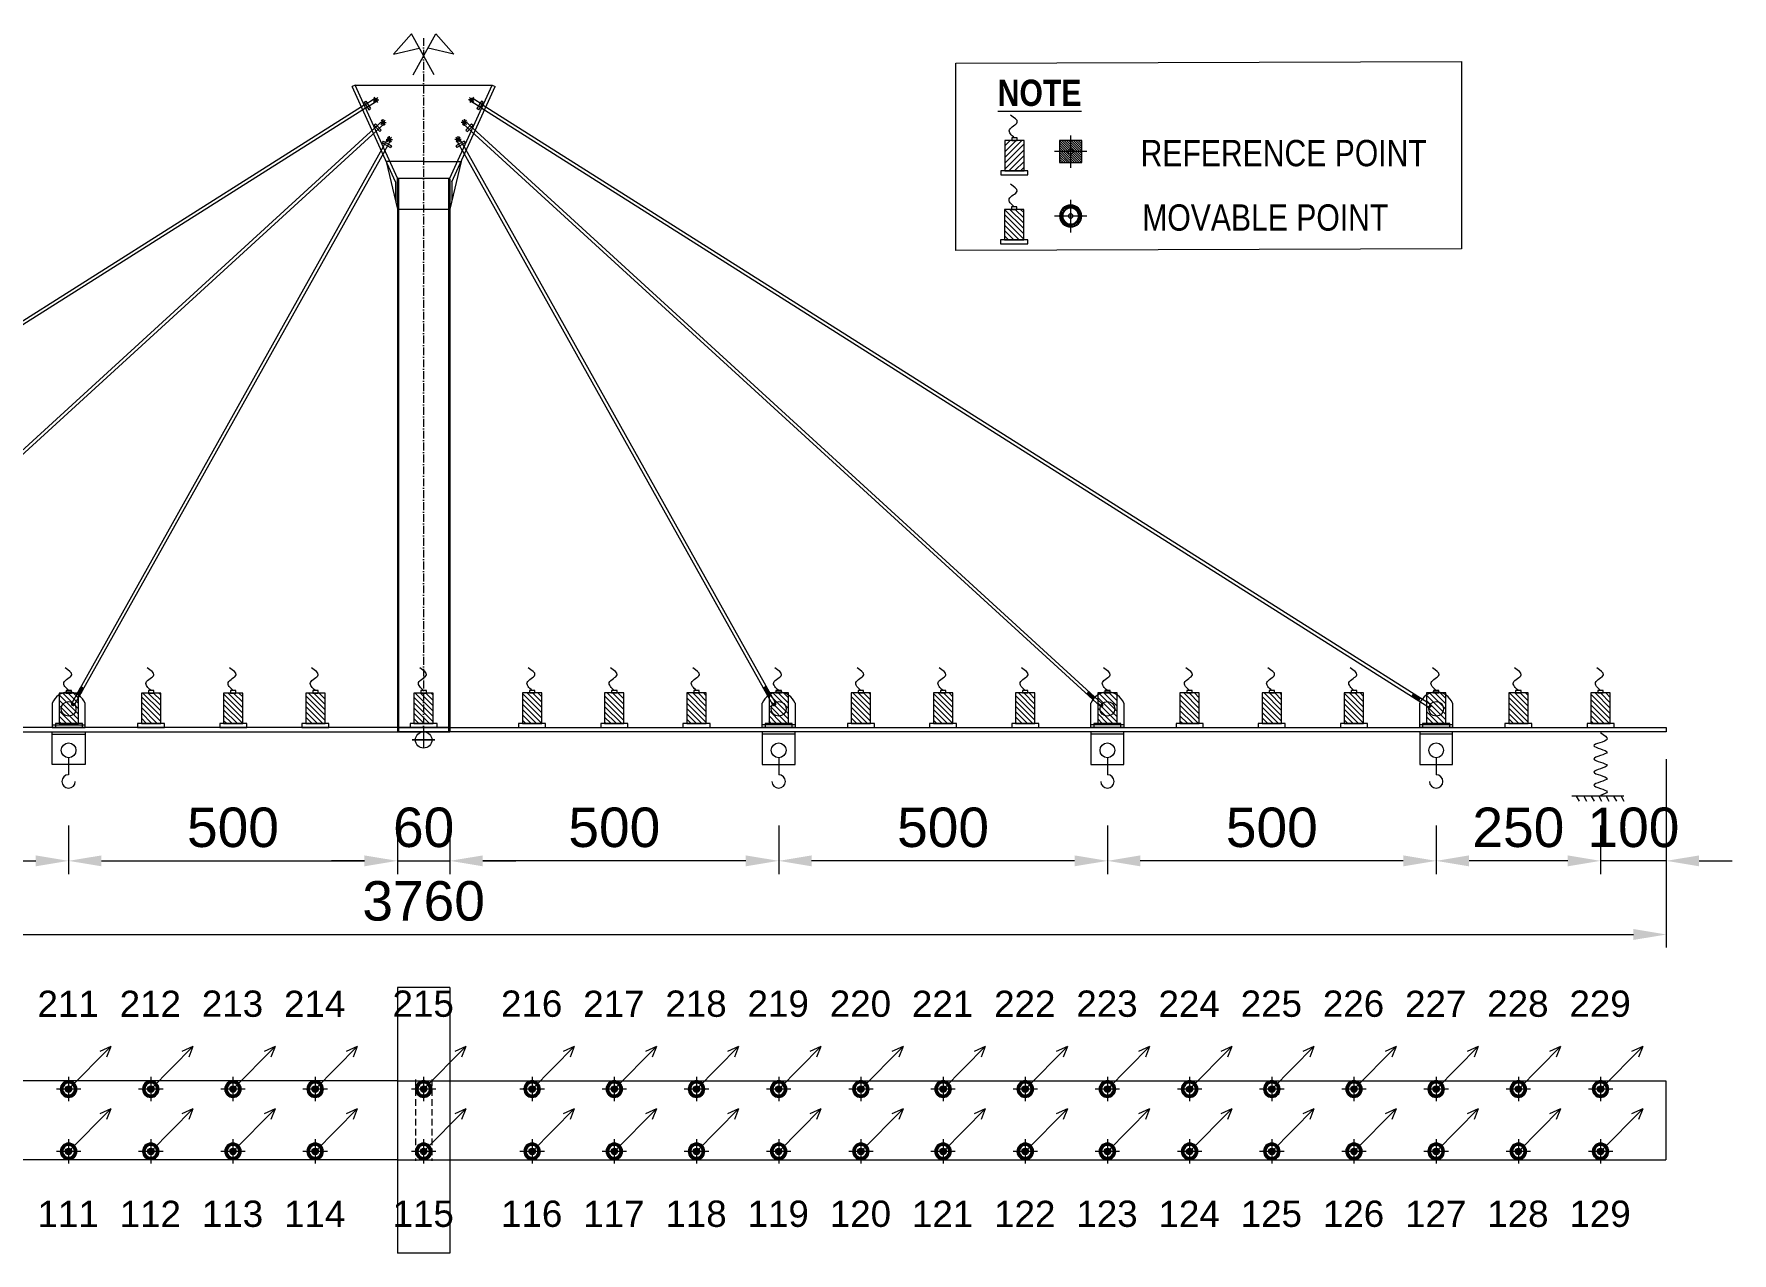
# Model space of a CAD drawing. Header units: millimetres. Extents: x 131443 to 207296, y -79515 to -45344.
# Drawn here: x 199347 to 201930, y -47344 to -45490 of the extents above; entities that cross this region are included whole.
import ezdxf

# ---------------------------------------------------------------- set-up
doc = ezdxf.new("R2010")
doc.units = ezdxf.units.MM
doc.header["$MEASUREMENT"] = 0
doc.linetypes.add('ACAD_ISO10W100', pattern=[18, 12, -3, 0, -3])
doc.linetypes.add('DASHED', pattern=[0.75, 0.5, -0.25])
doc.layers.add('009 - Mat Cat', color=8, linetype='Continuous', lineweight=9)
doc.layers.add('013 - Duong Tim', color=1, linetype='ACAD_ISO10W100', lineweight=13)
doc.styles.add('Narrow H', font='')
doc.styles.add('vnarial', font='')
doc.styles.get('Narrow H').set_extended_font_data('.VnArial NarrowH')
doc.styles.get('vnarial').set_extended_font_data('.VnArial')
doc.dimstyles.new('1-20', dxfattribs={"dimscale": 20, "dimtxt": 40, "dimasz": 2.5, "dimexe": 1, "dimexo": 1, "dimgap": 1, "dimtad": 1, "dimdec": 0, "dimdsep": 46, "dimtxsty": 'vnarial', "dimcen": 2.5, "dimadec": 0, "dimazin": 0, "dimtfac": 1, "dimtdec": 0, "dimtix": 1, "dimtmove": 1, "dimatfit": 3, "dimfxl": 0.18, "dimtolj": 1, "dimtzin": 0, "dimlwd": -1, "dimlwe": -1, "dimarcsym": 1})
pattern_1 = [(45, (50259.29623, 4834.8328), (-0.08838834765, 0.08838834765), [])]

# ---------------------------------------------------------------- blocks, each defined once
blk = doc.blocks.new('sensor2')
at = {"layer": '009 - Mat Cat'}
h = blk.add_hatch(dxfattribs=at)
h.set_pattern_fill('ANSI31', color=5, scale=15)
h.paths.add_polyline_path([(0, 16.8), (0, 12.1, -0.414214), (12.1, 0), (16.8, 0, 0.414214)])
h.paths.add_polyline_path([(0, 12.1), (0, 16.8, 0.414214), (-16.8, 0), (-12.1, 0, -0.414214)])
h.paths.add_polyline_path([(-12.1, 0), (-16.8, 0, 0.414214), (0, -16.8), (0, -12.1, -0.414214)])
h.paths.add_polyline_path([(16.8, 0), (12.1, 0, -0.414214), (0, -12.1), (0, -16.8, 0.414214)])
at = {"layer": '009 - Mat Cat', "color": 5, "linetype": 'Continuous'}
for p, q in [((0, 24.7), (0, -24.8)), ((-24.8, 0), (24.7, 0))]:
    blk.add_line(p, q, dxfattribs=at)
for radius in [16.8, 12.1, 3.38]:
    blk.add_circle((0, 0), radius, dxfattribs=at)
blk = doc.blocks.new('*D192')
at = {"layer": '009 - Mat Cat', "color": 0, "transparency": 16777216}
for p, q in [((199900, -46693.5), (199900, -46767.5)), ((199980, -46693.5), (199980, -46767.5)), ((199850, -46747.5), (199800, -46747.5)), ((199900, -46747.5), (199980, -46747.5)), ((200030, -46747.5), (200080, -46747.5))]:
    blk.add_line(p, q, dxfattribs=at)
for points in [[(199850, -46739.2), (199850, -46755.8), (199900, -46747.5)], [(200030, -46739.2), (200030, -46755.8), (199980, -46747.5)]]:
    blk.add_solid(points, dxfattribs=at)
at = {"layer": 'Defpoints', "color": 0, "transparency": 16777216}
for p in [(199900, -46673.5), (199980, -46673.5), (199980, -46747.5)]:
    blk.add_point(p, dxfattribs=at)
at = {"layer": '009 - Mat Cat', "color": 0, "transparency": 16777216, "insert": (199940, -46696.9), "char_height": 60, "attachment_point": 5, "style": 'vnarial'}
blk.add_mtext('\\A1;60', dxfattribs=at)
blk = doc.blocks.new('*D194')
at = {"layer": '009 - Mat Cat', "color": 0, "transparency": 16777216}
for p, q in [((201730, -46693.5), (201730, -46767.5)), ((201830, -46693.5), (201830, -46767.5)), ((201680, -46747.5), (201630, -46747.5)), ((201830, -46747.5), (201730, -46747.5)), ((201880, -46747.5), (201930, -46747.5))]:
    blk.add_line(p, q, dxfattribs=at)
for points in [[(201680, -46739.2), (201680, -46755.8), (201730, -46747.5)], [(201880, -46739.2), (201880, -46755.8), (201830, -46747.5)]]:
    blk.add_solid(points, dxfattribs=at)
at = {"layer": 'Defpoints', "color": 0, "transparency": 16777216}
for p in [(201730, -46673.5), (201830, -46673.5), (201730, -46747.5)]:
    blk.add_point(p, dxfattribs=at)
at = {"layer": '009 - Mat Cat', "color": 0, "transparency": 16777216, "insert": (201780, -46696.9), "char_height": 60, "attachment_point": 5, "style": 'vnarial'}
blk.add_mtext('\\A1;100', dxfattribs=at)
blk = doc.blocks.new('sensor')
at = {"layer": '009 - Mat Cat'}
h = blk.add_hatch(dxfattribs=at)
h.set_pattern_fill('ANSI31', color=5, scale=50)
h.paths.add_polyline_path([(16, 57), (-16, 57), (-16, 6.5), (16, 6.5)])
at = {"layer": '009 - Mat Cat', "color": 5, "linetype": 'Continuous'}
for p, q in [((-16, 57), (16, 57)), ((-16, 6.5), (-16, 57)), ((-4.5, 61), (4.5, 61)), ((-4.5, 57), (-4.5, 61)), ((4.5, 57), (-4.5, 57)), ((4.5, 61), (4.5, 57)), ((16, 57), (16, 6.5)), ((-22.4, 6.5), (22.4, 6.5)), ((-22.4, 0), (-22.4, 6.5)), ((22.4, 0), (-22.4, 0)), ((16, 6.5), (-16, 6.5)), ((22.4, 6.5), (22.4, 0))]:
    blk.add_line(p, q, dxfattribs=at)
blk.add_spline([(0, 61), (8.3, 74.5), (-4.7, 87), (6.3, 98.5)], degree=3, dxfattribs=at)
blk = doc.blocks.new('*U186')
at = {"layer": '009 - Mat Cat', "color": 251, "true_color": 0x636466, "xscale": -0.9187175770403692, "yscale": 0.9187175770403693, "zscale": 0.9187175770403694, "rotation": 359.9999999999978}
blk.add_blockref('sensor', (0, -45.2), dxfattribs=at)
blk = doc.blocks.new('*U187')
at = {"layer": '009 - Mat Cat', "color": 0, "linetype": 'ByBlock', "lineweight": -2, "transparency": 16777216}
for p in [(0, 0), (125, 0), (250, 0), (375, 0), (500, 0), (625, 0), (750, 0), (875, 0), (1000, 0), (1125, 0), (1250, 0), (1375, 0), (1500, 0), (1625, 0)]:
    blk.add_blockref('*U186', p, dxfattribs=at)
blk = doc.blocks.new('*D197')
at = {"layer": '009 - Mat Cat', "color": 0, "transparency": 16777216}
for p, q in [((198050, -46592.6), (198050, -46879.5)), ((201830, -46592.6), (201830, -46879.5)), ((198100, -46859.5), (201780, -46859.5))]:
    blk.add_line(p, q, dxfattribs=at)
for points in [[(198100, -46851.2), (198100, -46867.8), (198050, -46859.5)], [(201780, -46851.2), (201780, -46867.8), (201830, -46859.5)]]:
    blk.add_solid(points, dxfattribs=at)
at = {"layer": 'Defpoints', "color": 0, "transparency": 16777216}
for p in [(198050, -46572.6), (201830, -46572.6), (201830, -46859.5)]:
    blk.add_point(p, dxfattribs=at)
at = {"layer": '009 - Mat Cat', "color": 0, "transparency": 16777216, "insert": (199940, -46808.8), "char_height": 60, "attachment_point": 5, "style": 'vnarial'}
blk.add_mtext('\\A1;3760', dxfattribs=at)
blk = doc.blocks.new('*U188')
at = {"layer": '009 - Mat Cat', "true_color": 0x000000}
h = blk.add_hatch(color=18, dxfattribs=at)
h.dxf.hatch_style = 1
h.paths.add_polyline_path([(-4.9, 47.4, 1), (4.9, 47.4, 1)])
h = blk.add_hatch(color=18, dxfattribs=at)
h.dxf.hatch_style = 1
h.paths.add_polyline_path([(-4.9, -47.4, 1), (4.9, -47.4, 1)])
at = {"layer": '009 - Mat Cat', "color": 18, "true_color": 0x000000}
for centre in [(0, 47.4), (0, -47.4)]:
    blk.add_circle(centre, 4.9, dxfattribs=at)
blk = doc.blocks.new('*U189')
at = {"layer": '009 - Mat Cat', "color": 0, "linetype": 'ByBlock', "lineweight": -2, "transparency": 16777216}
for p in [(0, 0), (125, 0), (250, 0), (375, 0), (500, 0), (625, 0), (750, 0), (875, 0), (1000, 0), (1125, 0), (1250, 0), (1375, 0), (1500, 0), (1625, 0)]:
    blk.add_blockref('*U188', p, dxfattribs=at)
blk = doc.blocks.new('*D208')
at = {"layer": '009 - Mat Cat', "color": 0, "transparency": 16777216}
for p, q in [((198900, -46693.5), (198900, -46767.5)), ((199400, -46693.5), (199400, -46767.5)), ((198950, -46747.5), (199350, -46747.5))]:
    blk.add_line(p, q, dxfattribs=at)
for points in [[(198950, -46739.2), (198950, -46755.8), (198900, -46747.5)], [(199350, -46739.2), (199350, -46755.8), (199400, -46747.5)]]:
    blk.add_solid(points, dxfattribs=at)
at = {"layer": 'Defpoints', "color": 0, "transparency": 16777216}
for p in [(198900, -46673.5), (199400, -46673.5), (199400, -46747.5)]:
    blk.add_point(p, dxfattribs=at)
at = {"layer": '009 - Mat Cat', "color": 0, "transparency": 16777216, "insert": (199150, -46696.9), "char_height": 60, "attachment_point": 5, "style": 'vnarial'}
blk.add_mtext('\\A1;500', dxfattribs=at)
blk = doc.blocks.new('*D209')
at = {"layer": '009 - Mat Cat', "color": 0, "transparency": 16777216}
for p, q in [((199400, -46693.5), (199400, -46767.5)), ((199900, -46693.5), (199900, -46767.5)), ((199450, -46747.5), (199850, -46747.5))]:
    blk.add_line(p, q, dxfattribs=at)
for points in [[(199450, -46739.2), (199450, -46755.8), (199400, -46747.5)], [(199850, -46739.2), (199850, -46755.8), (199900, -46747.5)]]:
    blk.add_solid(points, dxfattribs=at)
at = {"layer": 'Defpoints', "color": 0, "transparency": 16777216}
for p in [(199400, -46673.5), (199900, -46673.5), (199900, -46747.5)]:
    blk.add_point(p, dxfattribs=at)
at = {"layer": '009 - Mat Cat', "color": 0, "transparency": 16777216, "insert": (199650, -46696.9), "char_height": 60, "attachment_point": 5, "style": 'vnarial'}
blk.add_mtext('\\A1;500', dxfattribs=at)
blk = doc.blocks.new('*D210')
at = {"layer": '009 - Mat Cat', "color": 0, "transparency": 16777216}
for p, q in [((201480, -46693.5), (201480, -46767.5)), ((201730, -46693.5), (201730, -46767.5)), ((201680, -46747.5), (201530, -46747.5))]:
    blk.add_line(p, q, dxfattribs=at)
for points in [[(201530, -46739.2), (201530, -46755.8), (201480, -46747.5)], [(201680, -46739.2), (201680, -46755.8), (201730, -46747.5)]]:
    blk.add_solid(points, dxfattribs=at)
at = {"layer": 'Defpoints', "color": 0, "transparency": 16777216}
for p in [(201480, -46673.5), (201730, -46673.5), (201480, -46747.5)]:
    blk.add_point(p, dxfattribs=at)
at = {"layer": '009 - Mat Cat', "color": 0, "transparency": 16777216, "insert": (201605, -46696.9), "char_height": 60, "attachment_point": 5, "style": 'vnarial'}
blk.add_mtext('\\A1;250', dxfattribs=at)
blk = doc.blocks.new('*D211')
at = {"layer": '009 - Mat Cat', "color": 0, "transparency": 16777216}
for p, q in [((200980, -46693.5), (200980, -46767.5)), ((201480, -46693.5), (201480, -46767.5)), ((201430, -46747.5), (201030, -46747.5))]:
    blk.add_line(p, q, dxfattribs=at)
for points in [[(201030, -46739.2), (201030, -46755.8), (200980, -46747.5)], [(201430, -46739.2), (201430, -46755.8), (201480, -46747.5)]]:
    blk.add_solid(points, dxfattribs=at)
at = {"layer": 'Defpoints', "color": 0, "transparency": 16777216}
for p in [(200980, -46673.5), (201480, -46673.5), (200980, -46747.5)]:
    blk.add_point(p, dxfattribs=at)
at = {"layer": '009 - Mat Cat', "color": 0, "transparency": 16777216, "insert": (201230, -46696.9), "char_height": 60, "attachment_point": 5, "style": 'vnarial'}
blk.add_mtext('\\A1;500', dxfattribs=at)
blk = doc.blocks.new('*D212')
at = {"layer": '009 - Mat Cat', "color": 0, "transparency": 16777216}
for p, q in [((200480, -46693.5), (200480, -46767.5)), ((200980, -46693.5), (200980, -46767.5)), ((200930, -46747.5), (200530, -46747.5))]:
    blk.add_line(p, q, dxfattribs=at)
for points in [[(200530, -46739.2), (200530, -46755.8), (200480, -46747.5)], [(200930, -46739.2), (200930, -46755.8), (200980, -46747.5)]]:
    blk.add_solid(points, dxfattribs=at)
at = {"layer": 'Defpoints', "color": 0, "transparency": 16777216}
for p in [(200480, -46673.5), (200980, -46673.5), (200480, -46747.5)]:
    blk.add_point(p, dxfattribs=at)
at = {"layer": '009 - Mat Cat', "color": 0, "transparency": 16777216, "insert": (200730, -46696.9), "char_height": 60, "attachment_point": 5, "style": 'vnarial'}
blk.add_mtext('\\A1;500', dxfattribs=at)
blk = doc.blocks.new('*D213')
at = {"layer": '009 - Mat Cat', "color": 0, "transparency": 16777216}
for p, q in [((199980, -46693.5), (199980, -46767.5)), ((200480, -46693.5), (200480, -46767.5)), ((200430, -46747.5), (200030, -46747.5))]:
    blk.add_line(p, q, dxfattribs=at)
for points in [[(200030, -46739.2), (200030, -46755.8), (199980, -46747.5)], [(200430, -46739.2), (200430, -46755.8), (200480, -46747.5)]]:
    blk.add_solid(points, dxfattribs=at)
at = {"layer": 'Defpoints', "color": 0, "transparency": 16777216}
for p in [(199980, -46673.5), (200480, -46673.5), (199980, -46747.5)]:
    blk.add_point(p, dxfattribs=at)
at = {"layer": '009 - Mat Cat', "color": 0, "transparency": 16777216, "insert": (200230, -46696.9), "char_height": 60, "attachment_point": 5, "style": 'vnarial'}
blk.add_mtext('\\A1;500', dxfattribs=at)

msp = doc.modelspace()

# ---------------------------------------------------------------- hatches: boundary and pattern name
at = {"layer": '009 - Mat Cat'}
h = msp.add_hatch(dxfattribs=at)
h.set_pattern_fill('ANSI31', color=1, scale=50)
h.set_pattern_definition([(45, (24267.662, 840.5934), (-4.41941738, 4.41941738), [])])
h.paths.add_polyline_path([(200823.88, -45651.63), (200853.28, -45651.63), (200853.28, -45698.03), (200823.88, -45698.03)])
h = msp.add_hatch(dxfattribs=at)
h.set_pattern_fill('ANSI31', color=1, scale=20, angle=90)
h.set_pattern_definition([(135, (32635.804, 0), (-1.767766953, -1.767766953), [])])
h.paths.add_polyline_path([(200924.05, -45651.95), (200907.25, -45651.95), (200907.25, -45668.75), (200920.68, -45668.75, -0.4142136), (200924.05, -45665.38)])
h.paths.add_polyline_path([(200940.85, -45651.95), (200924.05, -45651.95), (200924.05, -45665.38, -0.4142136), (200927.43, -45668.75), (200940.85, -45668.75)])
h.paths.add_polyline_path([(200940.85, -45668.75), (200927.43, -45668.75, -0.4142136), (200924.05, -45672.13), (200924.05, -45685.55), (200940.85, -45685.55)])
h.paths.add_polyline_path([(200924.05, -45672.13, -0.4142136), (200920.68, -45668.75), (200907.25, -45668.75), (200907.25, -45685.55), (200924.05, -45685.55)])
at = {"layer": '009 - Mat Cat', "true_color": 0x000000}
h = msp.add_hatch(dxfattribs=at)
h.set_pattern_fill('ANSI31', color=18)
h.set_pattern_definition(pattern_1)
h.paths.add_polyline_path([(198436.99, -46497.28), (198434.31, -46493.05), (198424.17, -46499.47), (198426.84, -46503.69)])
h.paths.add_polyline_path([(198408.75, -46509.22, 0.8986321), (198410.94, -46513.68, 0.1118619)])
h.paths.add_polyline_path([(198908.12, -46508.51, 0.9188698), (198910.72, -46512.9, 0.1149846)])
h.paths.add_polyline_path([(198931.58, -46493.82), (198928.21, -46490.13), (198919.35, -46498.23), (198922.73, -46501.92)])
h.paths.add_polyline_path([(199423.15, -46484.93), (199418.79, -46482.49), (199412.93, -46492.96), (199417.29, -46495.4)])
h.paths.add_polyline_path([(199405.39, -46506.42, 1.2436659), (199409.25, -46509.89, 0.1170167)])
h = msp.add_hatch(dxfattribs=at)
h.set_pattern_fill('ANSI31', color=18)
h.set_pattern_definition(pattern_1)
h.paths.add_polyline_path([(201443.01, -46497.28), (201445.69, -46493.05), (201455.83, -46499.47), (201453.16, -46503.69)])
h.paths.add_polyline_path([(201471.25, -46509.22, -0.8986321), (201469.06, -46513.68, -0.1118619)])
h.paths.add_polyline_path([(200971.88, -46508.51, -0.9188698), (200969.28, -46512.9, -0.1149846)])
h.paths.add_polyline_path([(200948.42, -46493.82), (200951.79, -46490.13), (200960.65, -46498.23), (200957.27, -46501.92)])
h.paths.add_polyline_path([(200456.85, -46484.93), (200461.21, -46482.49), (200467.07, -46492.96), (200462.71, -46495.4)])
h.paths.add_polyline_path([(200474.61, -46506.42, -1.2436659), (200470.75, -46509.89, -0.1170167)])
h = msp.add_hatch(color=18, dxfattribs=at)
h.dxf.hatch_style = 1
h.paths.add_polyline_path([(199395.1, -47094.6, 1), (199404.9, -47094.6, 1)])
h = msp.add_hatch(color=18, dxfattribs=at)
h.dxf.hatch_style = 1
h.paths.add_polyline_path([(199520.1, -47094.6, 1), (199529.9, -47094.6, 1)])
h = msp.add_hatch(color=18, dxfattribs=at)
h.dxf.hatch_style = 1
h.paths.add_polyline_path([(199645.1, -47094.6, 1), (199654.9, -47094.6, 1)])
h = msp.add_hatch(color=18, dxfattribs=at)
h.dxf.hatch_style = 1
h.paths.add_polyline_path([(199770.1, -47094.6, 1), (199779.9, -47094.6, 1)])
h = msp.add_hatch(color=18, dxfattribs=at)
h.dxf.hatch_style = 1
h.paths.add_polyline_path([(199935.1, -47094.6, 1), (199944.9, -47094.6, 1)])
h = msp.add_hatch(color=18, dxfattribs=at)
h.dxf.hatch_style = 1
h.paths.add_polyline_path([(199395.1, -47189.4, 1), (199404.9, -47189.4, 1)])
h = msp.add_hatch(color=18, dxfattribs=at)
h.dxf.hatch_style = 1
h.paths.add_polyline_path([(199520.1, -47189.4, 1), (199529.9, -47189.4, 1)])
h = msp.add_hatch(color=18, dxfattribs=at)
h.dxf.hatch_style = 1
h.paths.add_polyline_path([(199645.1, -47189.4, 1), (199654.9, -47189.4, 1)])
h = msp.add_hatch(color=18, dxfattribs=at)
h.dxf.hatch_style = 1
h.paths.add_polyline_path([(199770.1, -47189.4, 1), (199779.9, -47189.4, 1)])
h = msp.add_hatch(color=18, dxfattribs=at)
h.dxf.hatch_style = 1
h.paths.add_polyline_path([(199935.1, -47189.4, 1), (199944.9, -47189.4, 1)])

# ---------------------------------------------------------------- linework, layer by layer
at = {"layer": '009 - Mat Cat', "color": 1}
for p, q in [((199921.35, -45489.81), (199894.1, -45520.31)), ((199955.85, -45552.06), (199921.35, -45489.81)), ((199924.15, -45552.06), (199958.65, -45489.81)), ((199958.65, -45489.81), (199985.9, -45520.31)), ((199894.1, -45520.31), (199933.36, -45511.48)), ((199985.9, -45520.31), (199946.64, -45511.48)), ((199900, -46544.59), (198050, -46544.59)), ((198050, -46551.09), (199900, -46551.09)), ((199980, -46544.59), (201830, -46544.59)), ((201830, -46551.09), (199980, -46551.09)), ((199900, -47082), (198050, -47082)), ((199980, -47082), (201829.3, -47082)), ((201829.3, -47082), (201829.3, -47202)), ((199900, -47202), (198050, -47202)), ((199980, -47202), (201829.3, -47202))]:
    msp.add_line(p, q, dxfattribs=at)
at = {"layer": '009 - Mat Cat', "color": 18, "true_color": 0x000000}
for p, q in [((199835.63, -45567.52), (199831.08, -45569.58)), ((199897, -45714.59), (199831.08, -45569.58)), ((199900, -45709.11), (199835.63, -45567.52)), ((199835.63, -45567.52), (200044.37, -45567.52)), ((199980, -45709.11), (200044.37, -45567.52)), ((199980, -45709.11), (200044.37, -45567.52)), ((199983, -45714.59), (200048.92, -45569.58)), ((199983, -45714.59), (200048.92, -45569.58)), ((200044.37, -45567.52), (200048.92, -45569.58)), ((200044.37, -45567.52), (200048.92, -45569.58)), ((199849.51, -45598.06), (198408.75, -46509.22)), ((199851.6, -45602.65), (198410.96, -46513.74)), ((199849.3, -45593.67), (199851.83, -45592.06)), ((199849.3, -45593.67), (199856.49, -45605.04)), ((199849.51, -45598.06), (199865.26, -45588.1)), ((199851.6, -45602.65), (199868.49, -45591.89)), ((199851.83, -45592.06), (199859.03, -45603.44)), ((199856.49, -45605.04), (199859.03, -45603.44)), ((199862.12, -45589.85), (199871.97, -45589.85)), ((199870.48, -45586.32), (199863.61, -45593.37)), ((199864.24, -45585.8), (199869.85, -45593.89)), ((200017.88, -45589.85), (200008.03, -45589.85)), ((200017.88, -45589.85), (200008.03, -45589.85)), ((200009.52, -45586.32), (200016.39, -45593.37)), ((200009.52, -45586.32), (200016.39, -45593.37)), ((200015.76, -45585.8), (200010.15, -45593.89)), ((200015.76, -45585.8), (200010.15, -45593.89)), ((200028.4, -45602.65), (200011.51, -45591.89)), ((200028.4, -45602.65), (200011.51, -45591.89)), ((200030.49, -45598.06), (200014.74, -45588.1)), ((200030.49, -45598.06), (200014.74, -45588.1)), ((200028.17, -45592.06), (200020.97, -45603.44)), ((200028.17, -45592.06), (200020.97, -45603.44)), ((200023.51, -45605.04), (200020.97, -45603.44)), ((200023.51, -45605.04), (200020.97, -45603.44)), ((200030.7, -45593.67), (200023.51, -45605.04)), ((200030.7, -45593.67), (200023.51, -45605.04)), ((200030.7, -45593.67), (200028.17, -45592.06)), ((200030.7, -45593.67), (200028.17, -45592.06)), ((200028.4, -45602.65), (201469.04, -46513.74)), ((200030.49, -45598.06), (201471.25, -46509.22)), ((199865.4, -45632.99), (198908.12, -46508.51)), ((199867.01, -45626.64), (199864.8, -45628.67)), ((199864.8, -45628.67), (199873.38, -45638.05)), ((199865.4, -45632.99), (199875.98, -45623.32)), ((199867.01, -45626.64), (199875.59, -45636.03)), ((199867.57, -45637.78), (199879.93, -45626.3)), ((199873.24, -45624.54), (199883.08, -45624.54)), ((199875.59, -45636.03), (199873.38, -45638.05)), ((199881.59, -45621.01), (199874.72, -45628.06)), ((199875.35, -45620.49), (199880.96, -45628.59)), ((199878.16, -45619.62), (199878.16, -45629.46)), ((200006.76, -45624.54), (199996.92, -45624.54)), ((200006.76, -45624.54), (199996.92, -45624.54)), ((199998.41, -45621.01), (200005.28, -45628.06)), ((199998.41, -45621.01), (200005.28, -45628.06)), ((200004.65, -45620.49), (199999.04, -45628.59)), ((200004.65, -45620.49), (199999.04, -45628.59)), ((200012.43, -45637.78), (200000.07, -45626.3)), ((200012.43, -45637.78), (200000.07, -45626.3)), ((200001.84, -45619.62), (200001.84, -45629.46)), ((200001.84, -45619.62), (200001.84, -45629.46)), ((200014.6, -45632.99), (200004.02, -45623.32)), ((200014.6, -45632.99), (200004.02, -45623.32)), ((200012.99, -45626.64), (200004.41, -45636.03)), ((200012.99, -45626.64), (200004.41, -45636.03)), ((200004.41, -45636.03), (200006.62, -45638.05)), ((200004.41, -45636.03), (200006.62, -45638.05)), ((200015.2, -45628.67), (200006.62, -45638.05)), ((200015.2, -45628.67), (200006.62, -45638.05)), ((200012.99, -45626.64), (200015.2, -45628.67)), ((200012.99, -45626.64), (200015.2, -45628.67)), ((200014.6, -45632.99), (200971.88, -46508.51)), ((199867.57, -45637.78), (198910.72, -46512.9)), ((199878.46, -45661.73), (199405.39, -46506.42)), ((199878.26, -45652.76), (199876.8, -45655.38)), ((199876.8, -45655.38), (199889.42, -45662.45)), ((199878.26, -45652.76), (199890.88, -45659.83)), ((199878.46, -45661.73), (199885.56, -45649.04)), ((199881.03, -45667.37), (199889.93, -45651.48)), ((199882.82, -45650.26), (199892.67, -45650.26)), ((199891.18, -45646.73), (199884.31, -45653.78)), ((199884.94, -45646.21), (199890.55, -45654.3)), ((199887.75, -45645.34), (199887.75, -45655.18)), ((199890.88, -45659.83), (199889.42, -45662.45)), ((199997.18, -45650.26), (199987.33, -45650.26)), ((199997.18, -45650.26), (199987.33, -45650.26)), ((199988.82, -45646.73), (199995.69, -45653.78)), ((199988.82, -45646.73), (199995.69, -45653.78)), ((200001.74, -45652.76), (199989.12, -45659.83)), ((200001.74, -45652.76), (199989.12, -45659.83)), ((199989.12, -45659.83), (199990.58, -45662.45)), ((199989.12, -45659.83), (199990.58, -45662.45)), ((199995.06, -45646.21), (199989.45, -45654.3)), ((199995.06, -45646.21), (199989.45, -45654.3)), ((199998.97, -45667.37), (199990.07, -45651.48)), ((199998.97, -45667.37), (199990.07, -45651.48)), ((200003.2, -45655.38), (199990.58, -45662.45)), ((200003.2, -45655.38), (199990.58, -45662.45)), ((199992.25, -45645.34), (199992.25, -45655.18)), ((199992.25, -45645.34), (199992.25, -45655.18)), ((200001.54, -45661.73), (199994.44, -45649.04)), ((200001.54, -45661.73), (199994.44, -45649.04)), ((200001.54, -45661.73), (200474.61, -46506.42)), ((200001.74, -45652.76), (200003.2, -45655.38)), ((200001.74, -45652.76), (200003.2, -45655.38)), ((200012.43, -45637.78), (200969.28, -46512.9)), ((199881.03, -45667.37), (199409.21, -46509.83)), ((199940, -45683.67), (199882.94, -45683.67)), ((199882.94, -45683.67), (199900, -45756.17)), ((199940, -45683.67), (199997.06, -45683.67)), ((199997.06, -45683.67), (199980, -45756.17)), ((199997.06, -45683.67), (199980, -45756.17)), ((199998.97, -45667.37), (200470.79, -46509.83)), ((199900, -45744.59), (199900, -45709.11)), ((199900, -45709.11), (199980, -45709.11)), ((199900, -45710.48), (199900, -46551.09)), ((199902, -45709.11), (199902, -46551.09)), ((199978, -45709.11), (199978, -46551.09)), ((199978, -45709.11), (199978, -46551.09)), ((199980, -45744.59), (199980, -45709.11)), ((199980, -45744.59), (199980, -45709.11)), ((199980, -45710.48), (199980, -46551.09)), ((199980, -45710.48), (199980, -46551.09)), ((199897, -45714.59), (199897, -45743.42)), ((199983, -45714.59), (199983, -45743.42)), ((199983, -45714.59), (199983, -45743.42)), ((199900, -45756.17), (199980, -45756.17)), ((199418.79, -46482.49), (199423.15, -46484.93)), ((200461.21, -46482.49), (200456.85, -46484.93)), ((199412.93, -46492.96), (199417.29, -46495.4)), ((200467.07, -46492.96), (200462.71, -46495.4)), ((200951.79, -46490.13), (200948.42, -46493.82)), ((200960.65, -46498.23), (200957.27, -46501.92)), ((201445.69, -46493.05), (201443.01, -46497.28)), ((201455.83, -46499.47), (201453.16, -46503.69)), ((199375, -46540.84), (199425, -46540.84)), ((199375, -46540.84), (199425, -46540.84)), ((199375, -46554.84), (199425, -46554.84)), ((199900, -46544.59), (199980, -46544.59)), ((199980, -46544.59), (199900, -46544.59)), ((199900, -46551.09), (199980, -46551.09)), ((199980, -46551.09), (199900, -46551.09)), ((199922.74, -46563.59), (199957.26, -46563.59)), ((199957.26, -46563.59), (199922.74, -46563.59)), ((199940, -46551.09), (199940, -46576.09)), ((200505, -46540.84), (200455, -46540.84)), ((200505, -46540.84), (200455, -46540.84)), ((200505, -46554.84), (200455, -46554.84)), ((201005, -46540.84), (200955, -46540.84)), ((201005, -46540.84), (200955, -46540.84)), ((201005, -46554.84), (200955, -46554.84)), ((201505, -46540.84), (201455, -46540.84)), ((201505, -46554.84), (201455, -46554.84)), ((199400, -46590.64), (199400, -46616.51)), ((200480, -46590.64), (200480, -46616.51)), ((200980, -46590.64), (200980, -46616.51)), ((201480, -46590.64), (201480, -46616.51)), ((201765.43, -46649.17), (201686.45, -46649.17)), ((201693.17, -46649.17), (201697.39, -46656.8)), ((201704.51, -46649.17), (201708.73, -46656.8)), ((201715.85, -46649.17), (201720.07, -46656.8)), ((201727.19, -46649.17), (201731.41, -46656.8)), ((201738.53, -46649.17), (201742.75, -46656.8)), ((201749.87, -46649.17), (201754.09, -46656.8)), ((201761.2, -46649.17), (201765.43, -46656.8)), ((199900, -46940), (199900, -47344)), ((199980, -46940), (199900, -46940)), ((199980, -46940), (199980, -47344)), ((199400, -47094.6), (199464.12, -47029.73)), ((199464.12, -47029.73), (199447.25, -47037.6)), ((199464.12, -47029.73), (199457.75, -47046.23)), ((199525, -47094.6), (199589.12, -47029.73)), ((199589.12, -47029.73), (199572.25, -47037.6)), ((199589.12, -47029.73), (199582.75, -47046.23)), ((199650, -47094.6), (199714.12, -47029.73)), ((199714.12, -47029.73), (199697.25, -47037.6)), ((199714.12, -47029.73), (199707.75, -47046.23)), ((199775, -47094.6), (199839.12, -47029.73)), ((199839.12, -47029.73), (199822.25, -47037.6)), ((199839.12, -47029.73), (199832.75, -47046.23)), ((199940, -47094.6), (200004.12, -47029.73)), ((200004.12, -47029.73), (199987.25, -47037.6)), ((200004.12, -47029.73), (199997.75, -47046.23)), ((200105, -47094.6), (200169.12, -47029.73)), ((200169.12, -47029.73), (200152.25, -47037.6)), ((200169.12, -47029.73), (200162.75, -47046.23)), ((200230, -47094.6), (200294.12, -47029.73)), ((200294.12, -47029.73), (200277.25, -47037.6)), ((200294.12, -47029.73), (200287.75, -47046.23)), ((200355, -47094.6), (200419.12, -47029.73)), ((200419.12, -47029.73), (200402.25, -47037.6)), ((200419.12, -47029.73), (200412.75, -47046.23)), ((200480, -47094.6), (200544.12, -47029.73)), ((200544.12, -47029.73), (200527.25, -47037.6)), ((200544.12, -47029.73), (200537.75, -47046.23)), ((200605, -47094.6), (200669.12, -47029.73)), ((200669.12, -47029.73), (200652.25, -47037.6)), ((200669.12, -47029.73), (200662.75, -47046.23)), ((200730, -47094.6), (200794.12, -47029.73)), ((200794.12, -47029.73), (200777.25, -47037.6)), ((200794.12, -47029.73), (200787.75, -47046.23)), ((200855, -47094.6), (200919.12, -47029.73)), ((200919.12, -47029.73), (200902.25, -47037.6)), ((200919.12, -47029.73), (200912.75, -47046.23)), ((200980, -47094.6), (201044.12, -47029.73)), ((201044.12, -47029.73), (201027.25, -47037.6)), ((201044.12, -47029.73), (201037.75, -47046.23)), ((201105, -47094.6), (201169.12, -47029.73)), ((201169.12, -47029.73), (201152.25, -47037.6)), ((201169.12, -47029.73), (201162.75, -47046.23)), ((201230, -47094.6), (201294.12, -47029.73)), ((201294.12, -47029.73), (201277.25, -47037.6)), ((201294.12, -47029.73), (201287.75, -47046.23)), ((201355, -47094.6), (201419.12, -47029.73)), ((201419.12, -47029.73), (201402.25, -47037.6)), ((201419.12, -47029.73), (201412.75, -47046.23)), ((201480, -47094.6), (201544.12, -47029.73)), ((201544.12, -47029.73), (201527.25, -47037.6)), ((201544.12, -47029.73), (201537.75, -47046.23)), ((201605, -47094.6), (201669.12, -47029.73)), ((201669.12, -47029.73), (201652.25, -47037.6)), ((201669.12, -47029.73), (201662.75, -47046.23)), ((201730, -47094.6), (201794.12, -47029.73)), ((201794.12, -47029.73), (201777.25, -47037.6)), ((201794.12, -47029.73), (201787.75, -47046.23)), ((199900, -47082), (199980, -47082)), ((199400, -47189.4), (199464.12, -47124.52)), ((199464.12, -47124.52), (199447.25, -47132.4)), ((199464.12, -47124.52), (199457.75, -47141.02)), ((199525, -47189.4), (199589.12, -47124.52)), ((199589.12, -47124.52), (199572.25, -47132.4)), ((199589.12, -47124.52), (199582.75, -47141.02)), ((199650, -47189.4), (199714.12, -47124.52)), ((199714.12, -47124.52), (199697.25, -47132.4)), ((199714.12, -47124.52), (199707.75, -47141.02)), ((199775, -47189.4), (199839.12, -47124.52)), ((199839.12, -47124.52), (199822.25, -47132.4)), ((199839.12, -47124.52), (199832.75, -47141.02)), ((199940, -47189.4), (200004.12, -47124.52)), ((200004.12, -47124.52), (199987.25, -47132.4)), ((200004.12, -47124.52), (199997.75, -47141.02)), ((200105, -47189.4), (200169.12, -47124.52)), ((200169.12, -47124.52), (200152.25, -47132.4)), ((200169.12, -47124.52), (200162.75, -47141.02)), ((200230, -47189.4), (200294.12, -47124.52)), ((200294.12, -47124.52), (200277.25, -47132.4)), ((200294.12, -47124.52), (200287.75, -47141.02)), ((200355, -47189.4), (200419.12, -47124.52)), ((200419.12, -47124.52), (200402.25, -47132.4)), ((200419.12, -47124.52), (200412.75, -47141.02)), ((200480, -47189.4), (200544.12, -47124.52)), ((200544.12, -47124.52), (200527.25, -47132.4)), ((200544.12, -47124.52), (200537.75, -47141.02)), ((200605, -47189.4), (200669.12, -47124.52)), ((200669.12, -47124.52), (200652.25, -47132.4)), ((200669.12, -47124.52), (200662.75, -47141.02)), ((200730, -47189.4), (200794.12, -47124.52)), ((200794.12, -47124.52), (200777.25, -47132.4)), ((200794.12, -47124.52), (200787.75, -47141.02)), ((200855, -47189.4), (200919.12, -47124.52)), ((200919.12, -47124.52), (200902.25, -47132.4)), ((200919.12, -47124.52), (200912.75, -47141.02)), ((200980, -47189.4), (201044.12, -47124.52)), ((201044.12, -47124.52), (201027.25, -47132.4)), ((201044.12, -47124.52), (201037.75, -47141.02)), ((201105, -47189.4), (201169.12, -47124.52)), ((201169.12, -47124.52), (201152.25, -47132.4)), ((201169.12, -47124.52), (201162.75, -47141.02)), ((201230, -47189.4), (201294.12, -47124.52)), ((201294.12, -47124.52), (201277.25, -47132.4)), ((201294.12, -47124.52), (201287.75, -47141.02)), ((201355, -47189.4), (201419.12, -47124.52)), ((201419.12, -47124.52), (201402.25, -47132.4)), ((201419.12, -47124.52), (201412.75, -47141.02)), ((201480, -47189.4), (201544.12, -47124.52)), ((201544.12, -47124.52), (201527.25, -47132.4)), ((201544.12, -47124.52), (201537.75, -47141.02)), ((201605, -47189.4), (201669.12, -47124.52)), ((201669.12, -47124.52), (201652.25, -47132.4)), ((201669.12, -47124.52), (201662.75, -47141.02)), ((201730, -47189.4), (201794.12, -47124.52)), ((201794.12, -47124.52), (201777.25, -47132.4)), ((201794.12, -47124.52), (201787.75, -47141.02)), ((199900, -47202), (199980, -47202)), ((199980, -47344), (199900, -47344))]:
    msp.add_line(p, q, dxfattribs=at)
at = {"layer": '009 - Mat Cat', "color": 1, "linetype": 'Continuous'}
for p, q in [((200853.28, -45651.63), (200823.88, -45651.63)), ((200823.88, -45651.63), (200823.88, -45698.03)), ((200842.72, -45647.96), (200834.45, -45647.96)), ((200834.45, -45647.96), (200834.45, -45651.63)), ((200834.45, -45651.63), (200842.72, -45651.63)), ((200842.72, -45651.63), (200842.72, -45647.96)), ((200853.28, -45698.03), (200853.28, -45651.63)), ((200924.05, -45644), (200924.05, -45693.5)), ((200948.8, -45668.75), (200899.3, -45668.75)), ((200859.16, -45698.03), (200818, -45698.03)), ((200818, -45698.03), (200818, -45704)), ((200818, -45704), (200859.16, -45704)), ((200823.88, -45698.03), (200853.28, -45698.03)), ((200859.16, -45704), (200859.16, -45698.03))]:
    msp.add_line(p, q, dxfattribs=at)
at = {"layer": '009 - Mat Cat'}
msp.add_line((201830, -46544.59), (201830, -46551.09), dxfattribs=at)
at = {"layer": '009 - Mat Cat', "color": 18, "linetype": 'DASHED', "ltscale": 20, "true_color": 0x000000}
for p, q in [((199927.5, -47080), (199927.5, -47204)), ((199952.5, -47080), (199952.5, -47204))]:
    msp.add_line(p, q, dxfattribs=at)
at = {"layer": '009 - Mat Cat'}
msp.add_lwpolyline([(200749.5, -45534), (201518.5, -45531.5), (201518.5, -45816.5), (200749.5, -45819)], close=True, dxfattribs=at)
at = {"layer": '009 - Mat Cat', "color": 1}
msp.add_lwpolyline([(200907.25, -45685.55), (200940.85, -45685.55), (200940.85, -45651.95), (200907.25, -45651.95)], close=True, dxfattribs=at)
at = {"layer": '009 - Mat Cat', "color": 18, "true_color": 0x000000}
for points in [[(199375, -46507.86), (199375, -46544.59), (199425, -46544.59), (199425, -46507.86)], [(200505, -46507.86), (200505, -46544.59), (200455, -46544.59), (200455, -46507.86)], [(201005, -46507.86), (201005, -46544.59), (200955, -46544.59), (200955, -46507.86)], [(201505, -46507.86), (201505, -46544.59), (201455, -46544.59), (201455, -46507.86)]]:
    msp.add_lwpolyline(points, dxfattribs=at)
for points in [[(199375, -46551.09), (199425, -46551.09), (199425, -46601.09), (199375, -46601.09)], [(200505, -46551.09), (200455, -46551.09), (200455, -46601.09), (200505, -46601.09)], [(201005, -46551.09), (200955, -46551.09), (200955, -46601.09), (201005, -46601.09)], [(201505, -46551.09), (201455, -46551.09), (201455, -46601.09), (201505, -46601.09)]]:
    msp.add_lwpolyline(points, close=True, dxfattribs=at)
for centre, radius in [((199867.05, -45589.85), 2.5), ((200012.95, -45589.85), 2.5), ((200012.95, -45589.85), 2.5), ((199878.16, -45624.54), 2.5), ((200001.84, -45624.54), 2.5), ((200001.84, -45624.54), 2.5), ((199887.75, -45650.26), 2.5), ((199992.25, -45650.26), 2.5), ((199992.25, -45650.26), 2.5), ((199400, -46516.3), 11.25), ((199400, -46516.3), 11.25), ((200480, -46516.3), 11.25), ((200480, -46516.3), 11.25), ((200980, -46516.3), 11.25), ((200980, -46516.3), 11.25), ((201480, -46516.3), 11.25), ((199940, -46563.59), 12.5), ((199400, -46579.39), 11.25), ((200480, -46579.39), 11.25), ((200980, -46579.39), 11.25), ((201480, -46579.39), 11.25), ((199400, -47094.6), 4.9), ((199525, -47094.6), 4.9), ((199650, -47094.6), 4.9), ((199775, -47094.6), 4.9), ((199940, -47094.6), 4.9), ((199400, -47189.4), 4.9), ((199525, -47189.4), 4.9), ((199650, -47189.4), 4.9), ((199775, -47189.4), 4.9), ((199940, -47189.4), 4.9)]:
    msp.add_circle(centre, radius, dxfattribs=at)
at = {"layer": '009 - Mat Cat', "color": 1, "linetype": 'Continuous'}
msp.add_circle((200924.05, -45668.75), 3.38, dxfattribs=at)
at = {"layer": '009 - Mat Cat', "color": 18, "true_color": 0x000000}
for centre, radius, start, end in [((199400, -46517.72), 26.88, 21.5289, 158.4711), ((199406.94, -46508.58), 2.66, 125.64704, 330.43954), ((200480, -46517.72), 26.88, 21.5289, 158.4711), ((200473.06, -46508.58), 2.66, 209.56046, 54.35296), ((200980, -46517.72), 26.88, 21.5289, 158.4711), ((200970.39, -46510.59), 2.56, 244.13429, 54.45015), ((201480, -46517.72), 26.88, 21.5289, 158.4711), ((201469.92, -46511.34), 2.5, 237.69006, 57.69006), ((199400, -46626.74), 10.22, 90, 0), ((200480, -46626.74), 10.22, 180, 90), ((200980, -46626.74), 10.22, 180, 90), ((201480, -46626.74), 10.22, 180, 90)]:
    msp.add_arc(centre, radius, start, end, dxfattribs=at)
at = {"layer": '009 - Mat Cat', "color": 1, "linetype": 'Continuous'}
msp.add_spline([(200838.58, -45647.96), (200830.95, -45635.56), (200842.9, -45624.07), (200832.79, -45613.51)], degree=3, dxfattribs=at)
at = {"layer": '009 - Mat Cat', "color": 18, "true_color": 0x000000}
msp.add_spline([(201729.85, -46552.41), (201739.85, -46562.41), (201719.85, -46572.41), (201739.85, -46582.41), (201719.85, -46592.41), (201739.85, -46602.41), (201719.85, -46612.41), (201739.85, -46622.41), (201719.85, -46632.41), (201739.85, -46642.41), (201729.85, -46648.21)], degree=3, dxfattribs=at)
at = {"layer": '013 - Duong Tim', "color": 3}
msp.add_line((199940, -45496), (199940, -46551.09), dxfattribs=at)

# ---------------------------------------------------------------- block references
at = {"layer": '009 - Mat Cat', "color": 1, "xscale": -0.9187175770403692, "yscale": 0.9187175770403693, "zscale": 0.9187175770403694, "rotation": 359.9999999999978}
msp.add_blockref('sensor', (200838.2, -45809), dxfattribs=at)
at = {"layer": '009 - Mat Cat', "color": 1, "xscale": -1}
msp.add_blockref('sensor2', (200924.05, -45766.75), dxfattribs=at)
at = {"layer": '009 - Mat Cat', "color": 251, "true_color": 0x636466, "xscale": -0.9187175770403692, "yscale": 0.9187175770403693, "zscale": 0.9187175770403694, "rotation": 359.9999999999978}
for p in [(199400.42, -46544.59), (199525.42, -46544.59), (199650.42, -46544.59), (199775.42, -46544.59), (199940, -46544.59)]:
    msp.add_blockref('sensor', p, dxfattribs=at)
at = {"layer": '009 - Mat Cat'}
for name, p in [('*U187', (200105, -46499.35)), ('*U189', (200105, -47142))]:
    msp.add_blockref(name, p, dxfattribs=at)
at = {"layer": '009 - Mat Cat', "color": 18, "true_color": 0x000000, "xscale": -0.75, "yscale": 0.75, "zscale": 0.75}
for p in [(199400, -47094.6), (199525, -47094.6), (199650, -47094.6), (199775, -47094.6), (199940, -47094.6), (200105, -47094.6), (200230, -47094.6), (200355, -47094.6), (200480, -47094.6), (200605, -47094.6), (200730, -47094.6), (200855, -47094.6), (200980, -47094.6), (201105, -47094.6), (201230, -47094.6), (201355, -47094.6), (201480, -47094.6), (201605, -47094.6), (201730, -47094.6), (199400, -47189.4), (199525, -47189.4), (199650, -47189.4), (199775, -47189.4), (199940, -47189.4), (200105, -47189.4), (200230, -47189.4), (200355, -47189.4), (200480, -47189.4), (200605, -47189.4), (200730, -47189.4), (200855, -47189.4), (200980, -47189.4), (201105, -47189.4), (201230, -47189.4), (201355, -47189.4), (201480, -47189.4), (201605, -47189.4), (201730, -47189.4)]:
    msp.add_blockref('sensor2', p, dxfattribs=at)

# ---------------------------------------------------------------- texts
at = {"layer": '009 - Mat Cat', "color": 18, "true_color": 0x000000, "char_height": 40, "attachment_point": 5, "style": 'Narrow H'}
for s, insert in [('\\A1;{\\f.VnArial NarrowH|b1|i0|c0|p34;\\Lnote}', (200876.74, -45579.59)), ('\\A1;REFERENCE POINT', (201248.06, -45671.29)), ('\\A1;MOVABLE POINT', (201220.06, -45769.29))]:
    msp.add_mtext(s, dxfattribs=dict(at, insert=insert))
at = {"layer": '009 - Mat Cat', "color": 6, "char_height": 40, "attachment_point": 5, "style": 'vnarial'}
for s, insert in [('\\A1;211', (199399.3, -46965)), ('\\A1;212', (199524.3, -46965)), ('\\A1;213', (199649.3, -46965)), ('\\A1;214', (199774.3, -46965)), ('\\A1;215', (199939.3, -46965)), ('\\A1;216', (200104.3, -46965)), ('\\A1;217', (200229.3, -46965)), ('\\A1;218', (200354.3, -46965)), ('\\A1;219', (200479.3, -46965)), ('\\A1;220', (200604.3, -46965)), ('\\A1;221', (200729.3, -46965)), ('\\A1;222', (200854.3, -46965)), ('\\A1;223', (200979.3, -46965)), ('\\A1;224', (201104.3, -46965)), ('\\A1;225', (201229.3, -46965)), ('\\A1;226', (201354.3, -46965)), ('\\A1;227', (201479.3, -46965)), ('\\A1;228', (201604.3, -46965)), ('\\A1;229', (201729.3, -46965)), ('\\A1;111', (199399.3, -47284.5)), ('\\A1;112', (199524.3, -47284.5)), ('\\A1;113', (199649.3, -47284.5)), ('\\A1;114', (199774.3, -47284.5)), ('\\A1;115', (199939.3, -47284.5)), ('\\A1;116', (200104.3, -47284.5)), ('\\A1;117', (200229.3, -47284.5)), ('\\A1;118', (200354.3, -47284.5)), ('\\A1;119', (200479.3, -47284.5)), ('\\A1;120', (200604.3, -47284.5)), ('\\A1;121', (200729.3, -47284.5)), ('\\A1;122', (200854.3, -47284.5)), ('\\A1;123', (200979.3, -47284.5)), ('\\A1;124', (201104.3, -47284.5)), ('\\A1;125', (201229.3, -47284.5)), ('\\A1;126', (201354.3, -47284.5)), ('\\A1;127', (201479.3, -47284.5)), ('\\A1;128', (201604.3, -47284.5)), ('\\A1;129', (201729.3, -47284.5))]:
    msp.add_mtext(s, dxfattribs=dict(at, insert=insert))

# ---------------------------------------------------------------- dimensions: what is measured, and where the dimension line sits
at = {"layer": '009 - Mat Cat', "color": 6}
for base, p1, p2, text, picture, middle in [((201830, -46859.5), (198050, -46572.59), (201830, -46572.59), '3760', '*D197', (199940, -46808.85)), ((199400, -46747.5), (198900, -46673.5), (199400, -46673.5), '500', '*D208', (199150, -46696.89)), ((199900, -46747.5), (199400, -46673.5), (199900, -46673.5), '500', '*D209', (199650, -46696.89)), ((199980, -46747.5), (199900, -46673.5), (199980, -46673.5), '60', '*D192', (199940, -46696.89))]:
    dim = msp.add_linear_dim(base=base, p1=p1, p2=p2, text=text, dimstyle='1-20', override={"dimtxt": 3}, dxfattribs=at)
    dim.commit()
    dim.dimension.update_dxf_attribs({"geometry": picture, "text_midpoint": middle})
for base, p1, p2, picture, middle in [((199980, -46747.5), (200480, -46673.5), (199980, -46673.5), '*D213', (200230, -46696.89)), ((200480, -46747.5), (200980, -46673.5), (200480, -46673.5), '*D212', (200730, -46696.89)), ((200980, -46747.5), (201480, -46673.5), (200980, -46673.5), '*D211', (201230, -46696.89))]:
    dim = msp.add_linear_dim(base=base, p1=p1, p2=p2, angle=180, text='500', dimstyle='1-20', override={"dimtxt": 3}, dxfattribs=at)
    dim.commit()
    dim.dimension.update_dxf_attribs({"geometry": picture, "text_midpoint": middle})
dim = msp.add_linear_dim(base=(201480, -46747.5), p1=(201730, -46673.5), p2=(201480, -46673.5), angle=180, text='250', dimstyle='1-20', override={"dimtxt": 3}, dxfattribs=at)
dim.commit()
dim.dimension.update_dxf_attribs({"geometry": '*D210', "text_midpoint": (201605, -46747.5), "dimtype": 160})
dim = msp.add_linear_dim(base=(201730, -46747.5), p1=(201830, -46673.5), p2=(201730, -46673.5), angle=180, dimstyle='1-20', override={"dimtxt": 3}, dxfattribs=at)
dim.commit()
dim.dimension.update_dxf_attribs({"geometry": '*D194', "text_midpoint": (201780, -46696.89)})

doc.saveas('drawing.dxf')
